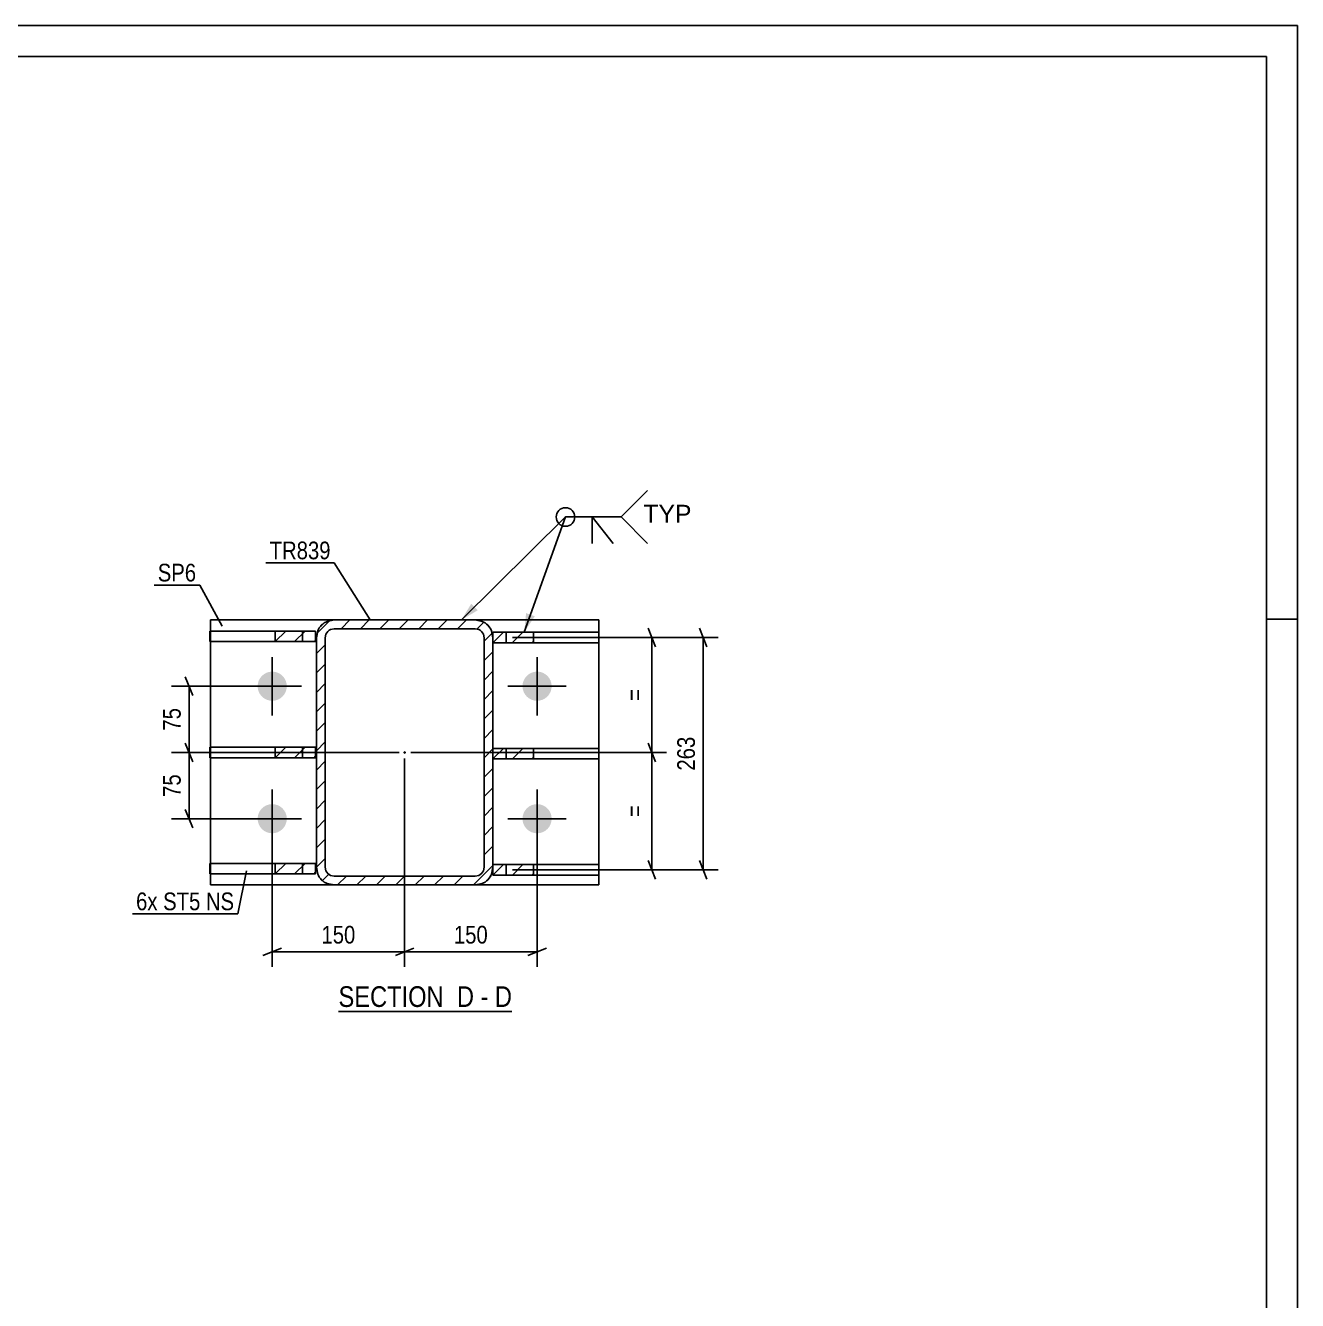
# Model space of a CAD drawing. Header units: millimetres. Extents: x -82 to 1107, y -546 to 295.
# Drawn here: x 901.2 to 1107, y 89.1 to 295.3 of the extents above; entities that cross this region are included whole.
import ezdxf

# ---------------------------------------------------------------- set-up
doc = ezdxf.new("R2010")
doc.units = ezdxf.units.MM
doc.linetypes.add('DXK_LINE_DOT2', pattern=[3.9198, 1.9599, -1.9599])
doc.linetypes.add('DXK_LINE_DOT3', pattern=[5.9187, 2.979, -0.9799, 0.9799, -0.9799])
doc.styles.add('Arial', font='ARIAL.TTF', dxfattribs={"height": 0.2})
doc.styles.add('Arial Narrow', font='ARIALN.TTF', dxfattribs={"height": 0.2})

# ---------------------------------------------------------------- blocks, each defined once
blk = doc.blocks.new('Unknown-761553693-1133')
at = {"color": 5, "linetype": 'Continuous'}
for p, q in [((1107.04, 295.27), (-81.96, 295.27)), ((1107.04, -545.73), (1107.04, 295.27)), ((1102.04, 290.27), (-76.96, 290.27)), ((1102.04, -540.73), (1102.04, 290.27)), ((1107.04, 199.27), (1102.04, 199.27))]:
    blk.add_line(p, q, dxfattribs=at)
blk = doc.blocks.new('Unknown-761553693-14 - 4681')
at = {"color": 6, "linetype": 'Continuous'}
blk.add_line((951.86, 135.79), (979.93, 135.79), dxfattribs=at)
at = {"color": 0, "linetype": 'Continuous'}
for points in [[(969.97, 136.54), (969.97, 140.04), (951.86, 140.04), (951.86, 136.54)], [(973.79, 136.54), (973.79, 140.04), (971.02, 140.04), (971.02, 136.54)], [(976.11, 136.54), (976.11, 140.04), (974.84, 140.04), (974.84, 136.54)], [(979.93, 136.54), (979.93, 140.04), (977.16, 140.04), (977.16, 136.54)]]:
    blk.add_wipeout(points, dxfattribs=at)
at = {"color": 7, "linetype": 'Continuous', "style": 'Arial Narrow'}
for s, p in [('SECTION ', (951.86, 136.54)), ('D', (971.02, 136.54)), ('D', (977.16, 136.54)), ('-', (974.84, 136.54))]:
    blk.add_text(s, height=3.34, dxfattribs=at).set_placement(p)
blk = doc.blocks.new('Part-761553693-4764 - 4681')
at = {"linetype": 'Continuous'}
h = blk.add_hatch(dxfattribs=at)
h.set_pattern_fill('', scale=0.7, style=0, pattern_type=0)
h.set_pattern_definition([(45, (941.6135, 158.048), (-1.57154, 1.57154), [])])
h.paths.add_polyline_path([(941.61, 159.76), (941.61, 158.05), (948.16, 158.05), (948.16, 159.76)])
at = {"color": 2, "linetype": 'Continuous'}
for p, q in [((931.02, 159.76), (941.61, 159.76)), ((931.02, 158.05), (931.02, 159.76)), ((948.16, 159.76), (941.61, 159.76)), ((941.61, 159.76), (941.61, 158.05)), ((948.16, 159.76), (948.16, 159.76)), ((948.16, 158.05), (948.16, 159.76)), ((941.61, 158.05), (931.02, 158.05)), ((941.61, 158.05), (948.16, 158.05)), ((948.16, 158.05), (948.16, 158.05))]:
    blk.add_line(p, q, dxfattribs=at)
at = {"color": 7, "linetype": 'DXK_LINE_DOT2'}
for p, q in [((946.02, 159.76), (931.02, 159.76)), ((946.02, 158.05), (946.02, 159.76)), ((946.02, 159.76), (948.16, 159.76)), ((948.16, 158.05), (948.16, 159.76)), ((931.02, 158.05), (948.16, 158.05))]:
    blk.add_line(p, q, dxfattribs=at)
blk = doc.blocks.new('Part-761553693-4754 - 4681')
at = {"linetype": 'Continuous'}
h = blk.add_hatch(dxfattribs=at)
h.set_pattern_fill('', scale=0.7, style=0, pattern_type=0)
h.set_pattern_definition([(45, (976.8456, 195.4338), (-1.57154, 1.57154), [])])
h.paths.add_polyline_path([(976.85, 197.15), (976.85, 195.43), (983.4, 195.43), (983.4, 197.15)])
at = {"color": 2, "linetype": 'Continuous'}
for p, q in [((976.85, 197.15), (976.85, 197.15)), ((976.85, 195.43), (976.85, 197.15)), ((976.85, 197.15), (983.4, 197.15)), ((993.99, 197.15), (983.4, 197.15)), ((983.4, 197.15), (983.4, 195.43)), ((993.99, 195.43), (993.99, 197.15)), ((976.85, 195.43), (976.85, 195.43)), ((983.4, 195.43), (976.85, 195.43)), ((993.99, 195.43), (983.4, 195.43))]:
    blk.add_line(p, q, dxfattribs=at)
at = {"color": 7, "linetype": 'DXK_LINE_DOT2'}
for p, q in [((993.99, 197.15), (976.85, 197.15)), ((976.85, 197.15), (976.85, 195.43)), ((978.99, 195.43), (978.99, 197.15)), ((976.85, 195.43), (993.99, 195.43))]:
    blk.add_line(p, q, dxfattribs=at)
blk = doc.blocks.new('Bolt-761553693-4698 - 4681')
at = {"linetype": 'Continuous'}
for points in [[(938.77, 188.41, -1), (943.49, 188.41, -1)], [(981.63, 188.41, -1), (986.35, 188.41, -1)], [(938.77, 166.98, -1), (943.49, 166.98, -1)], [(981.63, 166.98, -1), (986.35, 166.98, -1)]]:
    blk.add_hatch(color=1, dxfattribs=at).paths.add_polyline_path(points)
at = {"color": 1, "linetype": 'Continuous'}
for p, q in [((941.13, 183.69), (941.13, 193.12)), ((983.99, 183.69), (983.99, 193.12)), ((936.42, 188.41), (945.85, 188.41)), ((979.27, 188.41), (988.7, 188.41)), ((941.13, 162.26), (941.13, 171.69)), ((983.99, 162.26), (983.99, 171.69)), ((936.42, 166.98), (945.85, 166.98)), ((979.27, 166.98), (988.7, 166.98))]:
    blk.add_line(p, q, dxfattribs=at)
blk = doc.blocks.new('Part-761553693-4749 - 4681')
at = {"linetype": 'Continuous'}
h = blk.add_hatch(dxfattribs=at)
h.set_pattern_fill('', scale=0.7, style=0, pattern_type=0)
h.set_pattern_definition([(45, (976.8456, 157.8624), (-1.57154, 1.57154), [])])
h.paths.add_polyline_path([(976.85, 159.58), (976.85, 157.86), (983.4, 157.86), (983.4, 159.58)])
at = {"color": 2, "linetype": 'Continuous'}
for p, q in [((976.85, 159.58), (976.85, 159.58)), ((976.85, 157.86), (976.85, 159.58)), ((976.85, 159.58), (983.4, 159.58)), ((993.99, 159.58), (983.4, 159.58)), ((983.4, 159.58), (983.4, 157.86)), ((993.99, 157.86), (993.99, 159.58)), ((976.85, 157.86), (976.85, 157.86)), ((983.4, 157.86), (976.85, 157.86)), ((993.99, 157.86), (983.4, 157.86))]:
    blk.add_line(p, q, dxfattribs=at)
at = {"color": 7, "linetype": 'DXK_LINE_DOT2'}
for p, q in [((976.85, 157.86), (976.85, 159.58)), ((976.85, 159.58), (993.99, 159.58)), ((978.99, 157.86), (978.99, 159.58)), ((976.85, 157.86), (993.99, 157.86))]:
    blk.add_line(p, q, dxfattribs=at)
blk = doc.blocks.new('Part-761553693-4759 - 4681')
at = {"linetype": 'Continuous'}
h = blk.add_hatch(dxfattribs=at)
h.set_pattern_fill('', scale=0.7, style=0, pattern_type=0)
h.set_pattern_definition([(45, (976.8456, 176.648), (-1.57154, 1.57154), [])])
h.paths.add_polyline_path([(976.85, 178.36), (976.85, 176.65), (983.4, 176.65), (983.4, 178.36)])
at = {"color": 2, "linetype": 'Continuous'}
for p, q in [((976.85, 178.36), (976.85, 178.36)), ((976.85, 176.65), (976.85, 178.36)), ((976.85, 178.36), (983.4, 178.36)), ((993.99, 178.36), (983.4, 178.36)), ((983.4, 178.36), (983.4, 176.65)), ((993.99, 176.65), (993.99, 178.36)), ((976.85, 176.65), (976.85, 176.65)), ((983.4, 176.65), (976.85, 176.65)), ((993.99, 176.65), (983.4, 176.65))]:
    blk.add_line(p, q, dxfattribs=at)
at = {"color": 7, "linetype": 'DXK_LINE_DOT2'}
for p, q in [((976.85, 176.65), (976.85, 178.36)), ((976.85, 178.36), (993.99, 178.36)), ((978.99, 176.65), (978.99, 178.36)), ((976.85, 176.65), (993.99, 176.65))]:
    blk.add_line(p, q, dxfattribs=at)
blk = doc.blocks.new('Part-761553693-4769 - 4681')
at = {"linetype": 'Continuous'}
h = blk.add_hatch(dxfattribs=at)
h.set_pattern_fill('', scale=0.7, style=0, pattern_type=0)
h.set_pattern_definition([(45, (941.6136, 195.6195), (-1.57154, 1.57154), [])])
h.paths.add_polyline_path([(941.61, 197.33), (941.61, 195.62), (948.16, 195.62), (948.16, 197.33)])
at = {"color": 2, "linetype": 'Continuous'}
for p, q in [((931.02, 197.33), (941.61, 197.33)), ((931.02, 195.62), (931.02, 197.33)), ((948.16, 197.33), (941.61, 197.33)), ((941.61, 197.33), (941.61, 195.62)), ((948.16, 197.33), (948.16, 197.33)), ((948.16, 195.62), (948.16, 197.33)), ((941.61, 195.62), (931.02, 195.62)), ((941.61, 195.62), (948.16, 195.62)), ((948.16, 195.62), (948.16, 195.62))]:
    blk.add_line(p, q, dxfattribs=at)
at = {"color": 7, "linetype": 'DXK_LINE_DOT2'}
for p, q in [((946.02, 197.33), (931.02, 197.33)), ((946.02, 195.62), (946.02, 197.33)), ((946.02, 197.33), (948.16, 197.33)), ((948.16, 197.33), (948.16, 195.62)), ((931.02, 195.62), (948.16, 195.62))]:
    blk.add_line(p, q, dxfattribs=at)
blk = doc.blocks.new('Part-761553693-4774 - 4681')
at = {"linetype": 'Continuous'}
h = blk.add_hatch(dxfattribs=at)
h.set_pattern_fill('', scale=0.7, style=0, pattern_type=0)
h.set_pattern_definition([(45, (941.6135, 176.8338), (-1.57154, 1.57154), [])])
h.paths.add_polyline_path([(941.61, 178.55), (941.61, 176.83), (948.16, 176.83), (948.16, 178.55)])
at = {"color": 2, "linetype": 'Continuous'}
for p, q in [((931.02, 178.55), (941.61, 178.55)), ((931.02, 176.83), (931.02, 178.55)), ((948.16, 178.55), (941.61, 178.55)), ((941.61, 178.55), (941.61, 176.83)), ((948.16, 178.55), (948.16, 178.55)), ((948.16, 176.83), (948.16, 178.55)), ((941.61, 176.83), (931.02, 176.83)), ((941.61, 176.83), (948.16, 176.83)), ((948.16, 176.83), (948.16, 176.83))]:
    blk.add_line(p, q, dxfattribs=at)
at = {"color": 7, "linetype": 'DXK_LINE_DOT2'}
for p, q in [((946.02, 178.55), (931.02, 178.55)), ((946.02, 176.83), (946.02, 178.55)), ((946.02, 178.55), (948.16, 178.55)), ((948.16, 176.83), (948.16, 178.55)), ((931.02, 176.83), (948.16, 176.83))]:
    blk.add_line(p, q, dxfattribs=at)
blk = doc.blocks.new('Part-761553693-4787 - 4681')
at = {"color": 2, "linetype": 'Continuous'}
for p, q in [((931.13, 199.12), (931.13, 197.33)), ((931.13, 199.12), (951.13, 199.12)), ((993.99, 199.12), (973.99, 199.12)), ((993.99, 156.26), (993.99, 199.12)), ((931.13, 195.62), (931.13, 178.55)), ((931.13, 159.76), (931.13, 176.83)), ((931.13, 156.26), (931.13, 158.05)), ((931.13, 156.26), (951.13, 156.26)), ((993.99, 156.26), (973.99, 156.26))]:
    blk.add_line(p, q, dxfattribs=at)
at = {"color": 7, "linetype": 'DXK_LINE_DOT2'}
for p, q in [((973.99, 199.12), (951.13, 199.12)), ((931.13, 197.33), (931.13, 195.62)), ((931.13, 176.83), (931.13, 178.55)), ((931.13, 158.05), (931.13, 159.76)), ((973.99, 156.26), (951.13, 156.26))]:
    blk.add_line(p, q, dxfattribs=at)
blk = doc.blocks.new('Part-761553693-4793 - 4681')
at = {"linetype": 'Continuous'}
h = blk.add_hatch(dxfattribs=at)
h.set_pattern_fill('', scale=0.7, style=0, pattern_type=0)
h.set_pattern_definition([(45, (948.2742, 159.1202), (-1.57154, 1.57154), [])])
h.paths.add_polyline_path([(948.27, 196.26), (948.27, 159.12), (948.49, 158.03), (949.11, 157.1), (950.04, 156.48), (951.13, 156.26), (973.99, 156.26), (975.08, 156.48), (976.01, 157.1), (976.63, 158.03), (976.85, 159.12), (976.85, 196.26), (976.63, 197.36), (976.01, 198.28), (975.08, 198.9), (973.99, 199.12), (951.13, 199.12), (950.04, 198.9), (949.11, 198.28), (948.49, 197.36)])
h.paths.add_polyline_path([(950.12, 197.27), (950.58, 197.58), (951.13, 197.69), (973.99, 197.69), (974.54, 197.58), (975, 197.27), (975.31, 196.81), (975.42, 196.26), (975.42, 159.12), (975.31, 158.57), (975, 158.11), (974.54, 157.8), (973.99, 157.69), (951.13, 157.69), (950.58, 157.8), (950.12, 158.11), (949.81, 158.57), (949.7, 159.12), (949.7, 196.26), (949.81, 196.81)])
blk.add_hatch(color=30, dxfattribs=at).paths.add_polyline_path([(962.56, 177.59, -1), (962.56, 177.79, -1)])
at = {"color": 7, "linetype": 'DXK_LINE_DOT2'}
for p, q in [((950.04, 198.9), (951.13, 199.12)), ((951.13, 199.12), (973.99, 199.12)), ((973.99, 199.12), (975.08, 198.9)), ((948.27, 196.26), (948.49, 197.36)), ((948.27, 159.12), (948.27, 196.26)), ((949.81, 196.81), (949.7, 196.26)), ((949.7, 159.12), (949.7, 196.26)), ((951.13, 197.69), (950.58, 197.58)), ((951.13, 197.69), (973.99, 197.69)), ((974.54, 197.58), (973.99, 197.69)), ((975.42, 196.26), (975.31, 196.81)), ((975.42, 159.12), (975.42, 196.26)), ((976.63, 197.36), (976.85, 196.26)), ((976.85, 196.26), (976.85, 159.12)), ((948.27, 159.12), (948.27, 159.12)), ((948.49, 158.03), (948.27, 159.12)), ((949.7, 159.12), (949.81, 158.57)), ((975.31, 158.57), (975.42, 159.12)), ((976.85, 159.12), (976.63, 158.03)), ((950.58, 157.8), (951.13, 157.69)), ((951.13, 157.69), (973.99, 157.69)), ((973.99, 157.69), (974.54, 157.8)), ((951.13, 156.26), (950.04, 156.48)), ((951.13, 156.26), (973.99, 156.26)), ((975.08, 156.48), (973.99, 156.26))]:
    blk.add_line(p, q, dxfattribs=at)
at = {"color": 2, "linetype": 'Continuous'}
for p, q in [((951.13, 199.12), (950.04, 198.9)), ((951.13, 199.12), (951.13, 199.12)), ((951.13, 199.12), (973.99, 199.12)), ((973.99, 199.12), (973.99, 199.12)), ((975.08, 198.9), (973.99, 199.12)), ((948.49, 197.36), (948.27, 196.26)), ((948.27, 196.26), (948.27, 196.26)), ((948.27, 159.12), (948.27, 196.26)), ((949.7, 196.26), (949.81, 196.81)), ((949.7, 196.26), (949.7, 196.26)), ((949.7, 159.12), (949.7, 196.26)), ((950.58, 197.58), (951.13, 197.69)), ((951.13, 197.69), (951.13, 197.69)), ((951.13, 197.69), (973.99, 197.69)), ((973.99, 197.69), (973.99, 197.69)), ((973.99, 197.69), (974.54, 197.58)), ((975.31, 196.81), (975.42, 196.26)), ((975.42, 196.26), (975.42, 196.26)), ((975.42, 159.12), (975.42, 196.26)), ((976.85, 196.26), (976.63, 197.36)), ((976.85, 196.26), (976.85, 196.26)), ((976.85, 159.12), (976.85, 196.26)), ((948.27, 159.12), (948.27, 159.12)), ((948.27, 159.12), (948.49, 158.03)), ((949.7, 159.12), (949.7, 159.12)), ((949.81, 158.57), (949.7, 159.12)), ((975.42, 159.12), (975.31, 158.57)), ((975.42, 159.12), (975.42, 159.12)), ((976.63, 158.03), (976.85, 159.12)), ((976.85, 159.12), (976.85, 159.12)), ((951.13, 157.69), (950.58, 157.8)), ((951.13, 157.69), (951.13, 157.69)), ((951.13, 157.69), (973.99, 157.69)), ((974.54, 157.8), (973.99, 157.69)), ((973.99, 157.69), (973.99, 157.69)), ((950.04, 156.48), (951.13, 156.26)), ((951.13, 156.26), (951.13, 156.26)), ((951.13, 156.26), (973.99, 156.26)), ((973.99, 156.26), (975.08, 156.48)), ((973.99, 156.26), (973.99, 156.26))]:
    blk.add_line(p, q, dxfattribs=at)
at = {"color": 30, "linetype": 'DXK_LINE_DOT3'}
blk.add_line((962.56, 177.69), (962.56, 177.69), dxfattribs=at)
at = {"color": 30, "linetype": 'Continuous'}
blk.add_circle((962.56, 177.69), 0.1, dxfattribs=at)
at = {"color": 7, "linetype": 'DXK_LINE_DOT2'}
for centre, radius, start, end in [((951.13, 196.26), 2.86, 112.5, 157.5), ((973.99, 196.26), 2.86, 22.5, 67.5), ((951.13, 196.26), 1.43, 112.5, 157.5), ((973.99, 196.26), 1.43, 22.5, 67.5), ((951.13, 159.12), 2.86, 202.5, 247.5), ((951.13, 159.12), 1.43, 202.5, 247.5), ((973.99, 159.12), 1.43, 292.5, 337.5), ((973.99, 159.12), 2.86, 292.5, 337.5)]:
    blk.add_arc(centre, radius, start, end, dxfattribs=at)
at = {"color": 2, "linetype": 'Continuous'}
for centre, radius, start, end in [((951.13, 196.26), 2.86, 112.5, 157.5), ((973.99, 196.26), 2.86, 22.5, 67.5), ((951.13, 196.26), 1.43, 112.5, 157.5), ((973.99, 196.26), 1.43, 22.5, 67.5), ((951.13, 159.12), 2.86, 202.5, 247.5), ((951.13, 159.12), 1.43, 202.5, 247.5), ((973.99, 159.12), 1.43, 292.5, 337.5), ((973.99, 159.12), 2.86, 292.5, 337.5)]:
    blk.add_arc(centre, radius, start, end, dxfattribs=at)
blk = doc.blocks.new('StraightDimension-761553693-14709 - 4681')
at = {"color": 7, "linetype": 'Continuous'}
for p, q in [((962.56, 176.7), (962.56, 143.04)), ((983.99, 165.98), (983.99, 143.04)), ((964.06, 146.04), (961.06, 144.84)), ((962.56, 145.44), (983.99, 145.44)), ((982.49, 144.84), (985.49, 146.04))]:
    blk.add_line(p, q, dxfattribs=at)
at = {"color": 0}
blk.add_wipeout([(976.62, 146.19), (976.62, 150.39), (969.93, 150.39), (969.93, 146.19)], dxfattribs=at)
at = {"color": 3, "style": 'Arial Narrow'}
blk.add_text('150', height=2.863, dxfattribs=at).set_placement((970.53, 146.79))
blk = doc.blocks.new('StraightDimension-761553693-4890 - 4681')
at = {"color": 7, "linetype": 'Continuous'}
for p, q in [((979.99, 196.29), (1004.94, 196.29)), ((1003.14, 194.79), (1001.94, 197.79)), ((1002.54, 177.69), (1002.54, 196.29)), ((963.56, 177.69), (1004.94, 177.69)), ((1001.94, 179.19), (1003.14, 176.19))]:
    blk.add_line(p, q, dxfattribs=at)
at = {"color": 0}
blk.add_wipeout([(1001.79, 188.55), (997.59, 188.55), (997.59, 185.43), (1001.79, 185.43)], dxfattribs=at)
at = {"color": 3, "style": 'Arial Narrow'}
blk.add_text('=', height=2.86, rotation=90.0002, dxfattribs=at).set_placement((1001.19, 186.03))
blk = doc.blocks.new('StraightDimension-761553693-33885 - 4681')
at = {"color": 7, "linetype": 'Continuous'}
for p, q in [((979.99, 196.29), (1013.28, 196.29)), ((1011.48, 194.79), (1010.28, 197.79)), ((1010.88, 158.72), (1010.88, 196.29)), ((1010.28, 160.22), (1011.48, 157.22)), ((979.99, 158.72), (1013.28, 158.72))]:
    blk.add_line(p, q, dxfattribs=at)
at = {"color": 0}
blk.add_wipeout([(1010.13, 180.85), (1005.93, 180.85), (1005.93, 174.16), (1010.13, 174.16)], dxfattribs=at)
at = {"color": 3, "style": 'Arial Narrow'}
blk.add_text('263', height=2.863, rotation=90.0002, dxfattribs=at).set_placement((1009.53, 174.76))
blk = doc.blocks.new('StraightDimension-761553693-14710 - 4681')
at = {"color": 7, "linetype": 'Continuous'}
for p, q in [((962.56, 176.7), (962.56, 143.04)), ((941.13, 165.98), (941.13, 143.04)), ((942.63, 146.04), (939.63, 144.84)), ((941.13, 145.44), (962.56, 145.44)), ((961.06, 144.84), (964.06, 146.04))]:
    blk.add_line(p, q, dxfattribs=at)
at = {"color": 0}
blk.add_wipeout([(955.19, 146.19), (955.19, 150.39), (948.5, 150.39), (948.5, 146.19)], dxfattribs=at)
at = {"color": 3, "style": 'Arial Narrow'}
blk.add_text('150', height=2.863, dxfattribs=at).set_placement((949.1, 146.79))
blk = doc.blocks.new('StraightDimension-761553693-4894 - 4681')
at = {"color": 7, "linetype": 'Continuous'}
for p, q in [((963.56, 177.69), (1004.94, 177.69)), ((1003.14, 176.19), (1001.94, 179.19)), ((1002.54, 158.72), (1002.54, 177.69)), ((1001.94, 160.22), (1003.14, 157.22)), ((979.99, 158.72), (1004.94, 158.72))]:
    blk.add_line(p, q, dxfattribs=at)
at = {"color": 0}
blk.add_wipeout([(1001.79, 169.76), (997.59, 169.76), (997.59, 166.65), (1001.79, 166.65)], dxfattribs=at)
at = {"color": 3, "style": 'Arial Narrow'}
blk.add_text('=', height=2.86, rotation=90.0002, dxfattribs=at).set_placement((1001.19, 167.25))
blk = doc.blocks.new('StraightDimension-761553693-33781 - 4681')
at = {"color": 7, "linetype": 'Continuous'}
for p, q in [((927.07, 189.91), (928.27, 186.91)), ((940.13, 188.41), (924.82, 188.41)), ((927.67, 177.7), (927.67, 188.41)), ((961.67, 177.7), (924.82, 177.7)), ((928.27, 176.2), (927.07, 179.2))]:
    blk.add_line(p, q, dxfattribs=at)
at = {"color": 0}
blk.add_wipeout([(926.92, 185.48), (922.72, 185.48), (922.72, 180.63), (926.92, 180.63)], dxfattribs=at)
at = {"color": 3, "style": 'Arial Narrow'}
blk.add_text('75', height=2.863, rotation=90.0002, dxfattribs=at).set_placement((926.32, 181.23))
blk = doc.blocks.new('StraightDimension-761553693-33782 - 4681')
at = {"color": 7, "linetype": 'Continuous'}
for p, q in [((961.67, 177.7), (924.82, 177.7)), ((927.07, 179.2), (928.27, 176.2)), ((927.67, 166.98), (927.67, 177.7)), ((928.27, 165.48), (927.07, 168.48)), ((940.13, 166.98), (924.82, 166.98))]:
    blk.add_line(p, q, dxfattribs=at)
at = {"color": 0}
blk.add_wipeout([(926.92, 174.77), (922.72, 174.77), (922.72, 169.91), (926.92, 169.91)], dxfattribs=at)
at = {"color": 3, "style": 'Arial Narrow'}
blk.add_text('75', height=2.863, rotation=90.0002, dxfattribs=at).set_placement((926.32, 170.51))
blk = doc.blocks.new('Mark-761553693-4783 - 4681')
at = {"color": 0}
blk.add_wipeout([(928.82, 205.35), (928.82, 208.35), (922.61, 208.35), (922.61, 205.35)], dxfattribs=at)
blk.add_wipeout([(928.82, 205.35), (928.82, 208.35), (922.61, 208.35), (922.61, 205.35)], dxfattribs=at)
at = {"color": 30, "linetype": 'Continuous'}
for p in [(922.01, 204.75), (933.03, 198.1)]:
    blk.add_line(p, (929.42, 204.75), dxfattribs=at)
at = {"color": 3, "style": 'Arial Narrow'}
blk.add_text('SP6', height=2.863, dxfattribs=at).set_placement((922.61, 205.35))
blk = doc.blocks.new('Mark-761553693-4789 - 4681')
at = {"color": 0}
blk.add_wipeout([(950.58, 208.94), (950.58, 211.94), (940.72, 211.94), (940.72, 208.94)], dxfattribs=at)
blk.add_wipeout([(950.58, 208.94), (950.58, 211.94), (940.72, 211.94), (940.72, 208.94)], dxfattribs=at)
at = {"color": 30, "linetype": 'Continuous'}
for p in [(940.12, 208.34), (957, 199.12)]:
    blk.add_line(p, (951.18, 208.34), dxfattribs=at)
at = {"color": 3, "style": 'Arial Narrow'}
blk.add_text('TR839', height=2.863, dxfattribs=at).set_placement((940.72, 208.94))
blk = doc.blocks.new('WeldMark-761553693-4928 - 4681')
at = {"linetype": 'Continuous'}
for points in [[(974.4, 200.7), (971.74, 199.12), (973.35, 201.76)], [(983.63, 199.72), (981.91, 197.15), (982.21, 200.23)]]:
    blk.add_hatch(color=30, dxfattribs=at).paths.add_polyline_path(points)
at = {"color": 30, "linetype": 'Continuous'}
for p, q in [((971.74, 199.12), (988.59, 215.78)), ((981.91, 197.15), (988.59, 215.78)), ((988.59, 215.78), (997.59, 215.78))]:
    blk.add_line(p, q, dxfattribs=at)
at = {"color": 3, "linetype": 'Continuous'}
for q in [(996.31, 211.49), (992.88, 211.49)]:
    blk.add_line((992.88, 215.78), q, dxfattribs=at)
for start, end in [(90, 270), (270, 90)]:
    blk.add_arc((988.59, 215.78), 1.5, start, end, dxfattribs=at)
at = {"color": 0, "linetype": 'Continuous'}
blk.add_wipeout([(1008.97, 214.88), (1008.97, 217.88), (1001.19, 217.88), (1001.19, 214.88)], dxfattribs=at)
blk.add_wipeout([(1008.97, 214.88), (1008.97, 217.88), (1001.19, 217.88), (1001.19, 214.88)], dxfattribs=at)
at = {"color": 3, "linetype": 'Continuous'}
for q in [(1001.88, 220.06), (1001.88, 211.49)]:
    blk.add_line((997.59, 215.78), q, dxfattribs=at)
at = {"color": 3, "linetype": 'Continuous', "style": 'Arial'}
blk.add_text('TYP', height=2.865, dxfattribs=at).set_placement((1001.19, 214.88))
blk = doc.blocks.new('MarkSet-761553693-4985 - 4681')
at = {"color": 0}
blk.add_wipeout([(922.58, 152.18), (922.58, 155.18), (919.1, 155.18), (919.1, 152.18)], dxfattribs=at)
blk.add_wipeout([(922.58, 152.18), (922.58, 155.18), (919.1, 155.18), (919.1, 152.18)], dxfattribs=at)
blk.add_wipeout([(929.5, 152.18), (929.5, 155.18), (923.48, 155.18), (923.48, 152.18)], dxfattribs=at)
blk.add_wipeout([(929.5, 152.18), (929.5, 155.18), (923.48, 155.18), (923.48, 152.18)], dxfattribs=at)
at = {"color": 3, "style": 'Arial Narrow'}
for s, p in [('6x', (919.1, 152.18)), ('ST5', (923.48, 152.18))]:
    blk.add_text(s, height=2.863, dxfattribs=at).set_placement(p)
at = {"color": 0}
blk.add_wipeout([(934.97, 152.18), (934.97, 155.18), (930.4, 155.18), (930.4, 152.18)], dxfattribs=at)
blk.add_wipeout([(934.97, 152.18), (934.97, 155.18), (930.4, 155.18), (930.4, 152.18)], dxfattribs=at)
at = {"color": 30, "linetype": 'Continuous'}
for p in [(936.95, 158.57), (918.5, 151.58)]:
    blk.add_line(p, (935.57, 151.58), dxfattribs=at)
at = {"color": 3, "style": 'Arial Narrow'}
blk.add_text('NS', height=2.863, dxfattribs=at).set_placement((930.4, 152.18))

msp = doc.modelspace()

# ---------------------------------------------------------------- block references
for name in ['Unknown-761553693-1133', 'Part-761553693-4787 - 4681', 'Part-761553693-4793 - 4681', 'Part-761553693-4769 - 4681', 'Part-761553693-4754 - 4681', 'Bolt-761553693-4698 - 4681', 'Part-761553693-4774 - 4681', 'Part-761553693-4759 - 4681', 'Part-761553693-4764 - 4681', 'Part-761553693-4749 - 4681']:
    msp.add_blockref(name, (0, 0))

# ---------------------------------------------------------------- next in the draw order: block references
for name in ['Mark-761553693-4789 - 4681', 'Mark-761553693-4783 - 4681', 'StraightDimension-761553693-14709 - 4681', 'MarkSet-761553693-4985 - 4681', 'Unknown-761553693-14 - 4681']:
    msp.add_blockref(name, (0, 0))

# ---------------------------------------------------------------- next in the draw order: block references
msp.add_blockref('StraightDimension-761553693-4890 - 4681', (0, 0))

# ---------------------------------------------------------------- next in the draw order: block references
for name in ['StraightDimension-761553693-33885 - 4681', 'StraightDimension-761553693-14710 - 4681']:
    msp.add_blockref(name, (0, 0))

# ---------------------------------------------------------------- next in the draw order: block references
for name in ['WeldMark-761553693-4928 - 4681', 'StraightDimension-761553693-33781 - 4681', 'StraightDimension-761553693-4894 - 4681']:
    msp.add_blockref(name, (0, 0))

# ---------------------------------------------------------------- next in the draw order: block references
msp.add_blockref('StraightDimension-761553693-33782 - 4681', (0, 0))

doc.saveas('drawing.dxf')
